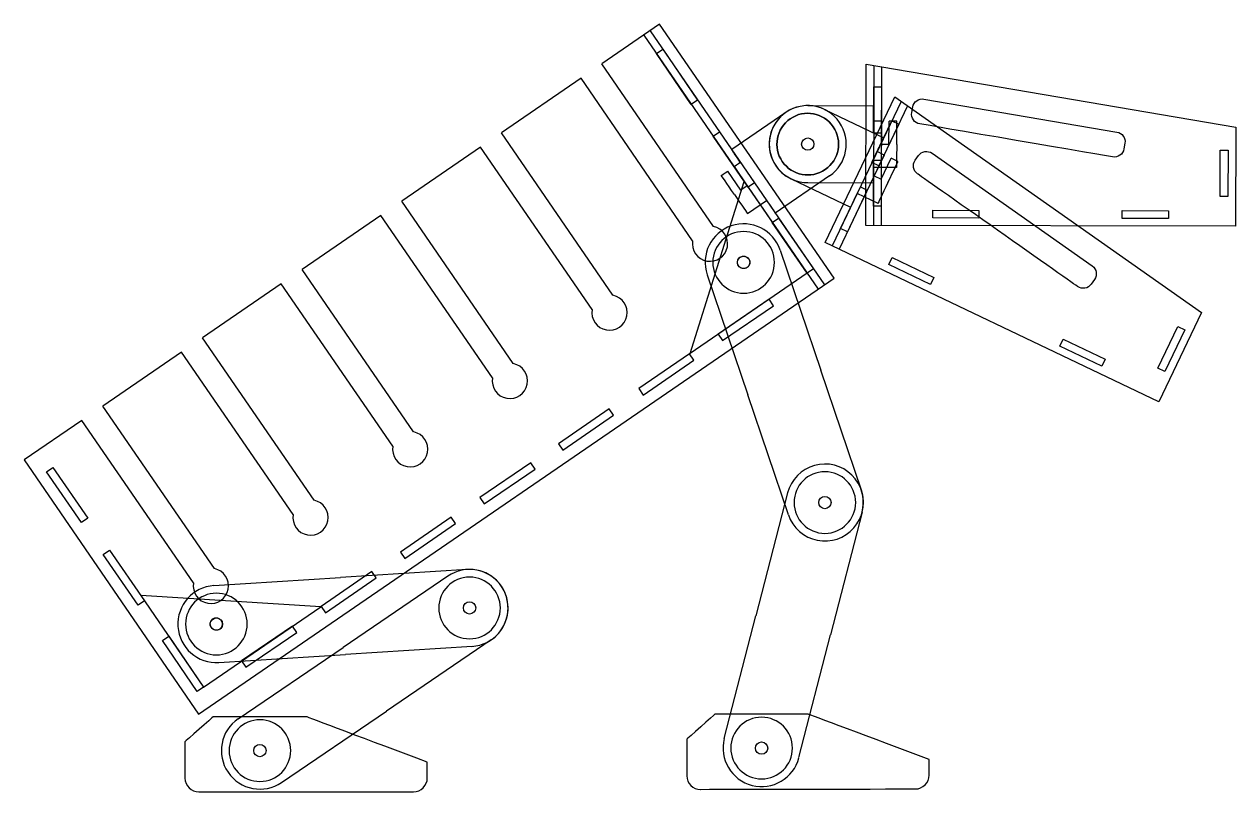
# Model space of a CAD drawing. Header units: centimetres. Extents: x 13 to 277, y -386 to -239.
# Drawn here: x 237.6 to 276.9, y -352.47 to -327.56 of the extents above; entities that cross this region are included whole.
import ezdxf

# ---------------------------------------------------------------- set-up
doc = ezdxf.new("R2010")
doc.units = ezdxf.units.CM
doc.header["$MEASUREMENT"] = 0
doc.layers.add('CAMADA_1', color=7, linetype='Continuous')

msp = doc.modelspace()

# ---------------------------------------------------------------- linework, layer by layer
at = {"color": 1}
for centre, start, end in [((243.259, -352.022), 181.0054, 270.3313), ((250.226, -352.022), 269.9352, 359.9997), ((259.539, -351.944), 181.1129, 270.4388), ((266.506, -351.93), 270.0427, 0.1073)]:
    msp.add_arc(centre, 0.448, start, end, dxfattribs=at)
at = {"layer": 'CAMADA_1', "color": 7}
for p, q in [((258.212, -327.56), (256.339, -328.845)), ((257.903, -327.772), (263.56, -336.018)), ((263.869, -335.806), (258.212, -327.56)), ((257.697, -327.913), (263.354, -336.16)), ((259.958, -334.121), (256.339, -328.845)), ((255.663, -329.309), (253.078, -331.081)), ((259.282, -334.585), (255.663, -329.309)), ((266.048, -330.063), (263.806, -334.751)), ((262.31, -330.421), (260.549, -331.628)), ((263.556, -330.324), (265.482, -331.245)), ((266.255, -330.209), (264.032, -334.859)), ((265.099, -332.046), (265.746, -330.693)), ((265.972, -330.801), (265.325, -332.154)), ((265.746, -330.693), (265.972, -330.801)), ((256.697, -336.358), (253.078, -331.081)), ((252.402, -331.545), (249.845, -333.299)), ((256.021, -336.822), (252.402, -331.545)), ((265.325, -332.154), (265.099, -332.046)), ((265.492, -331.804), (265.169, -332.48)), ((265.394, -332.588), (265.718, -331.912)), ((260.843, -332.942), (260.419, -332.324)), ((260.625, -332.182), (261.049, -332.801)), ((263.724, -332.482), (261.963, -333.69)), ((265.169, -332.48), (265.394, -332.588)), ((265.325, -332.154), (265.325, -332.154)), ((261.049, -332.801), (260.843, -332.942)), ((262.477, -332.579), (264.404, -333.5)), ((264.076, -334.187), (264.723, -332.833)), ((264.723, -332.833), (264.948, -332.941)), ((253.464, -338.575), (249.845, -333.299)), ((264.948, -332.941), (264.301, -334.294)), ((249.169, -333.763), (246.612, -335.517)), ((252.788, -339.039), (249.169, -333.763)), ((264.301, -334.294), (264.076, -334.187)), ((262.121, -334.888), (263.439, -338.785)), ((250.231, -340.793), (246.612, -335.517)), ((243.253, -349.947), (263.869, -335.806)), ((245.936, -335.981), (243.379, -337.734)), ((249.555, -341.257), (245.936, -335.981)), ((259.752, -335.688), (261.07, -339.586)), ((261.76, -336.488), (260.11, -337.619)), ((260.252, -337.826), (261.901, -336.694)), ((261.901, -336.694), (261.76, -336.488)), ((260.11, -337.619), (260.252, -337.826)), ((274.375, -338.727), (275.022, -337.374)), ((275.247, -337.482), (274.6, -338.835)), ((275.022, -337.374), (275.247, -337.482)), ((246.998, -343.011), (243.379, -337.734)), ((260.252, -337.826), (260.252, -337.826)), ((242.703, -338.198), (240.146, -339.952)), ((246.322, -343.475), (242.703, -338.198)), ((259.183, -338.256), (257.533, -339.387)), ((259.183, -338.256), (257.533, -339.387)), ((259.324, -338.462), (259.183, -338.256)), ((259.324, -338.462), (259.183, -338.256)), ((257.675, -339.593), (259.324, -338.462)), ((257.675, -339.593), (259.324, -338.462)), ((264.757, -342.683), (263.439, -338.785)), ((274.6, -338.835), (274.375, -338.727)), ((274.6, -338.835), (274.6, -338.835)), ((257.533, -339.387), (257.675, -339.593)), ((257.533, -339.387), (257.675, -339.593)), ((257.675, -339.593), (257.675, -339.593)), ((257.675, -339.593), (257.675, -339.593)), ((262.388, -343.483), (261.07, -339.586)), ((243.765, -345.228), (240.146, -339.952)), ((256.575, -340.044), (254.926, -341.176)), ((255.067, -341.382), (256.717, -340.25)), ((256.717, -340.25), (256.575, -340.044)), ((239.47, -340.416), (237.596, -341.701)), ((243.089, -345.692), (239.47, -340.416)), ((254.926, -341.176), (255.067, -341.382)), ((255.067, -341.382), (255.067, -341.382)), ((237.596, -341.701), (243.253, -349.947)), ((254.029, -341.791), (252.379, -342.922)), ((254.17, -341.997), (254.029, -341.791)), ((252.521, -343.128), (254.17, -341.997)), ((252.379, -342.922), (252.521, -343.128)), ((252.521, -343.128), (252.521, -343.128)), ((262.362, -342.771), (261.336, -346.756)), ((264.783, -343.395), (263.757, -347.379)), ((251.452, -343.559), (249.802, -344.69)), ((249.944, -344.896), (251.593, -343.765)), ((251.593, -343.765), (251.452, -343.559)), ((249.802, -344.69), (249.944, -344.896)), ((249.944, -344.896), (249.944, -344.896)), ((248.875, -345.326), (247.225, -346.458)), ((251.965, -345.256), (247.859, -345.518)), ((251.341, -345.471), (247.94, -347.786)), ((249.016, -345.532), (248.875, -345.326)), ((243.753, -345.78), (247.859, -345.518)), ((247.367, -346.664), (249.016, -345.532)), ((247.225, -346.458), (247.367, -346.664)), ((247.367, -346.664), (247.367, -346.664)), ((260.309, -350.74), (261.336, -346.756)), ((246.298, -347.094), (244.648, -348.225)), ((244.79, -348.431), (246.439, -347.3)), ((246.439, -347.3), (246.298, -347.094)), ((262.73, -351.363), (263.757, -347.379)), ((244.538, -350.101), (247.94, -347.786)), ((252.124, -347.751), (248.018, -348.013)), ((252.747, -347.537), (249.346, -349.852)), ((243.912, -348.275), (248.018, -348.013)), ((244.648, -348.225), (244.79, -348.431)), ((244.79, -348.431), (244.79, -348.431)), ((245.945, -352.167), (249.346, -349.852))]:
    msp.add_line(p, q, dxfattribs=at)
at = {"layer": 'CAMADA_1', "color": 3}
for p, q in [((265.158, -328.896), (265.146, -334.092)), ((265.408, -328.939), (265.396, -334.093)), ((265.153, -331.095), (265.156, -329.595)), ((265.156, -329.595), (265.406, -329.595)), ((265.406, -329.595), (265.403, -331.095)), ((263.019, -330.201), (265.155, -330.206)), ((265.404, -330.707), (265.402, -331.457)), ((265.652, -331.457), (265.654, -330.707)), ((265.403, -331.095), (265.153, -331.095)), ((265.403, -331.095), (265.403, -331.095)), ((265.402, -331.457), (265.652, -331.457)), ((276.398, -333.146), (276.402, -331.646)), ((276.402, -331.646), (276.652, -331.647)), ((276.652, -331.647), (276.648, -333.147)), ((265.148, -333.467), (265.151, -331.967)), ((265.151, -331.967), (265.401, -331.967)), ((265.401, -331.967), (265.398, -333.467)), ((263.014, -332.701), (265.149, -332.706)), ((276.648, -333.147), (276.398, -333.146)), ((276.648, -333.147), (276.648, -333.147)), ((265.398, -333.467), (265.148, -333.467))]:
    msp.add_line(p, q, dxfattribs=at)
at = {"layer": 'CAMADA_1', "color": 7}
for centre in [(263.017, -331.451), (263.017, -331.451), (263.017, -331.451), (263.017, -331.451), (260.937, -335.288), (263.572, -343.083), (263.572, -343.083), (252.044, -346.504), (252.044, -346.504), (243.832, -347.027), (245.242, -351.134), (245.242, -351.134), (261.52, -351.052), (261.52, -351.052)]:
    msp.add_circle(centre, 0.2, dxfattribs=at)
at = {"layer": 'CAMADA_1', "color": 3}
msp.add_circle((263.017, -331.451), 0.2, dxfattribs=at)
at = {"layer": 'CAMADA_1', "color": 7}
for centre, radius, start, end in [((263.017, -331.451), 1.25, 64.447, 244.447), ((263.017, -331.451), 1.25, 304.447, 124.447), ((260.937, -335.288), 1.25, 18.6829, 198.6829), ((259.846, -334.682), 0.572, 170.2431, 78.6509), ((256.585, -336.919), 0.572, 170.2431, 78.6509), ((253.352, -339.136), 0.572, 170.2431, 78.6509), ((250.119, -341.354), 0.572, 170.2431, 78.6509), ((263.572, -343.083), 1.25, 345.5559, 165.5559), ((263.572, -343.083), 1.25, 198.6829, 18.6829), ((246.886, -343.571), 0.572, 170.2431, 78.6509), ((243.653, -345.789), 0.572, 170.2431, 78.6509), ((252.044, -346.504), 1.25, 304.2413, 124.2413), ((252.044, -346.504), 1.25, 273.647, 93.647), ((243.832, -347.027), 1.25, 93.647, 273.647), ((245.242, -351.134), 1.25, 124.2413, 304.2413), ((261.52, -351.052), 1.25, 165.5559, 345.5559)]:
    msp.add_arc(centre, radius, start, end, dxfattribs=at)
at = {"layer": 'CAMADA_1', "color": 3}
msp.add_arc((263.017, -331.451), 1.25, 89.8722, 269.8722, dxfattribs=at)
at = {"layer": 'CAMADA_1', "color": 1}
for centre, major_axis in [((263.017, -331.451), (0.825, 0.566)), ((260.937, -335.288), (-0.113, 0.165))]:
    msp.add_ellipse(centre, major_axis=major_axis, ratio=1, dxfattribs=at)
at = {"layer": 'CAMADA_1', "color": 1, "extrusion": (0, 0, -1)}
for centre, major_axis in [((263.017, -331.451), (-0.825, -0.566)), ((260.937, -335.288), (-1, 0)), ((263.572, -343.083), (-1, 0)), ((252.044, -346.504), (-1, 0)), ((243.832, -347.027), (-1, 0)), ((245.242, -351.134), (-1, 0)), ((261.52, -351.052), (-1, 0))]:
    msp.add_ellipse(centre, major_axis=major_axis, ratio=1, dxfattribs=at)
at = {"layer": 'CAMADA_1', "color": 7}
for centre in [(260.937, -335.288), (243.825, -347.025)]:
    msp.add_ellipse(centre, major_axis=(-0.113, 0.165), ratio=1, dxfattribs=at)
for points, knots in [([(258.108, -328.512), (258.108, -328.512), (258.108, -328.512), (258.314, -328.371), (258.314, -328.371)], [0.2, 0.2, 0.2, 0.2, 0.2, 0.4, 0.4, 0.4, 0.4]), ([(258.314, -328.371), (258.314, -328.371), (258.314, -328.371), (259.445, -330.02), (259.445, -330.02)], [0.4, 0.4, 0.4, 0.4, 0.4, 0.6, 0.6, 0.6, 0.6]), ([(259.445, -330.02), (259.445, -330.02), (259.445, -330.02), (259.239, -330.161), (259.239, -330.161)], [0.6, 0.6, 0.6, 0.6, 0.6, 1, 1, 1, 1]), ([(263.58, -334.643), (263.58, -334.643), (263.58, -334.643), (265.84, -329.917), (265.84, -329.917)], [0.6, 0.6, 0.6, 0.6, 0.6, 1, 1, 1, 1]), ([(259.95, -331.197), (259.95, -331.197), (259.95, -331.197), (260.156, -331.056), (260.156, -331.056)], [0.2, 0.2, 0.2, 0.2, 0.2, 0.4, 0.4, 0.4, 0.4]), ([(260.156, -331.056), (260.156, -331.056), (260.156, -331.056), (261.287, -332.705), (261.287, -332.705)], [0.4, 0.4, 0.4, 0.4, 0.4, 0.6, 0.6, 0.6, 0.6]), ([(265.267, -331.696), (265.267, -331.696), (265.267, -331.696), (265.369, -331.482), (265.482, -331.245)], [0.07692308, 0.07692308, 0.07692308, 0.07692308, 0.07692309, 0.1111587, 0.1111587, 0.1111587, 0.1111587]), ([(260.831, -332.041), (260.831, -332.041), (260.831, -332.041), (260.697, -331.845), (260.549, -331.628)], [0.07692308, 0.07692308, 0.07692308, 0.07692308, 0.07692309, 0.1111587, 0.1111587, 0.1111587, 0.1111587]), ([(266.609, -331.825), (266.609, -331.825), (266.71, -331.682), (266.909, -331.647), (267.052, -331.748)], [0.7777778, 0.7777778, 0.7777778, 0.7777778, 0.7777778, 1, 1, 1, 1]), ([(266.58, -332.419), (266.58, -332.419), (266.437, -332.318), (266.402, -332.119), (266.503, -331.976)], [0.5555556, 0.5555556, 0.5555556, 0.5555556, 0.5555556, 0.6666667, 0.6666667, 0.6666667, 0.6666667]), ([(266.503, -331.976), (266.503, -331.976), (266.503, -331.976), (266.609, -331.825), (266.609, -331.825)], [0.6666667, 0.6666667, 0.6666667, 0.6666667, 0.6666667, 0.7777778, 0.7777778, 0.7777778, 0.7777778]), ([(271.772, -336.073), (271.772, -336.073), (271.772, -336.073), (266.58, -332.419), (266.58, -332.419)], [0.4444444, 0.4444444, 0.4444444, 0.4444444, 0.4444445, 0.5555556, 0.5555556, 0.5555556, 0.5555556]), ([(261.287, -332.705), (261.287, -332.705), (261.287, -332.705), (261.081, -332.846), (261.081, -332.846)], [0.6, 0.6, 0.6, 0.6, 0.6, 1, 1, 1, 1]), ([(261.68, -333.278), (261.68, -333.278), (261.68, -333.278), (261.831, -333.499), (261.963, -333.69)], [0.07692308, 0.07692308, 0.07692308, 0.07692308, 0.07692309, 0.12047301, 0.12047301, 0.12047301, 0.12047301]), ([(264.62, -333.049), (264.62, -333.049), (264.62, -333.049), (264.504, -333.291), (264.404, -333.5)], [0.07692308, 0.07692308, 0.07692308, 0.07692308, 0.07692309, 0.12047301, 0.12047301, 0.12047301, 0.12047301]), ([(261.866, -333.991), (261.866, -333.991), (261.866, -333.991), (262.072, -333.85), (262.072, -333.85)], [0.2, 0.2, 0.2, 0.2, 0.2, 0.4, 0.4, 0.4, 0.4]), ([(262.072, -333.85), (262.072, -333.85), (262.072, -333.85), (263.204, -335.499), (263.204, -335.499)], [0.4, 0.4, 0.4, 0.4, 0.4, 0.6, 0.6, 0.6, 0.6]), ([(274.407, -339.819), (274.407, -339.819), (274.407, -339.819), (263.58, -334.643), (263.58, -334.643)], [0.4, 0.4, 0.4, 0.4, 0.4, 0.6, 0.6, 0.6, 0.6]), ([(265.758, -335.13), (265.758, -335.13), (265.758, -335.13), (267.111, -335.777), (267.111, -335.777)], [0.2, 0.2, 0.2, 0.2, 0.2, 0.4, 0.4, 0.4, 0.4]), ([(263.204, -335.499), (263.204, -335.499), (263.204, -335.499), (262.997, -335.641), (262.997, -335.641)], [0.6, 0.6, 0.6, 0.6, 0.6, 1, 1, 1, 1]), ([(267.003, -336.002), (267.003, -336.002), (267.003, -336.002), (265.65, -335.355), (265.65, -335.355)], [0.6, 0.6, 0.6, 0.6, 0.6, 1, 1, 1, 1]), ([(272.245, -335.402), (272.245, -335.402), (272.387, -335.503), (272.422, -335.702), (272.321, -335.845)], [0.1111111, 0.1111111, 0.1111111, 0.1111111, 0.1111111, 0.2222222, 0.2222222, 0.2222222, 0.2222222]), ([(267.111, -335.777), (267.111, -335.777), (267.111, -335.777), (267.003, -336.002), (267.003, -336.002)], [0.4, 0.4, 0.4, 0.4, 0.4, 0.6, 0.6, 0.6, 0.6]), ([(272.215, -335.996), (272.215, -335.996), (272.114, -336.139), (271.915, -336.174), (271.772, -336.073)], [0.3333333, 0.3333333, 0.3333333, 0.3333333, 0.3333333, 0.4444444, 0.4444444, 0.4444444, 0.4444444]), ([(272.321, -335.845), (272.321, -335.845), (272.321, -335.845), (272.215, -335.996), (272.215, -335.996)], [0.2222222, 0.2222222, 0.2222222, 0.2222222, 0.2222222, 0.3333333, 0.3333333, 0.3333333, 0.3333333]), ([(275.793, -336.919), (275.793, -336.919), (275.793, -336.919), (274.407, -339.819), (274.407, -339.819)], [0.2, 0.2, 0.2, 0.2, 0.2, 0.4, 0.4, 0.4, 0.4]), ([(272.553, -338.656), (272.553, -338.656), (272.553, -338.656), (271.2, -338.009), (271.2, -338.009)], [0.6, 0.6, 0.6, 0.6, 0.6, 1, 1, 1, 1]), ([(271.308, -337.783), (271.308, -337.783), (271.308, -337.783), (272.661, -338.43), (272.661, -338.43)], [0.2, 0.2, 0.2, 0.2, 0.2, 0.4, 0.4, 0.4, 0.4]), ([(272.661, -338.43), (272.661, -338.43), (272.661, -338.43), (272.553, -338.656), (272.553, -338.656)], [0.4, 0.4, 0.4, 0.4, 0.4, 0.6, 0.6, 0.6, 0.6]), ([(238.32, -342.083), (238.32, -342.083), (238.32, -342.083), (238.526, -341.942), (238.526, -341.942)], [0.2, 0.2, 0.2, 0.2, 0.2, 0.4, 0.4, 0.4, 0.4]), ([(238.526, -341.942), (238.526, -341.942), (238.526, -341.942), (239.658, -343.591), (239.658, -343.591)], [0.4, 0.4, 0.4, 0.4, 0.4, 0.6, 0.6, 0.6, 0.6]), ([(239.658, -343.591), (239.658, -343.591), (239.658, -343.591), (239.452, -343.733), (239.452, -343.733)], [0.6, 0.6, 0.6, 0.6, 0.6, 1, 1, 1, 1]), ([(240.162, -344.768), (240.162, -344.768), (240.162, -344.768), (240.368, -344.627), (240.368, -344.627)], [0.2, 0.2, 0.2, 0.2, 0.2, 0.4, 0.4, 0.4, 0.4]), ([(240.368, -344.627), (240.368, -344.627), (240.368, -344.627), (241.499, -346.276), (241.499, -346.276)], [0.4, 0.4, 0.4, 0.4, 0.4, 0.6, 0.6, 0.6, 0.6]), ([(241.499, -346.276), (241.499, -346.276), (241.499, -346.276), (241.293, -346.418), (241.293, -346.418)], [0.6, 0.6, 0.6, 0.6, 0.6, 1, 1, 1, 1]), ([(242.079, -347.563), (242.079, -347.563), (242.079, -347.563), (242.285, -347.421), (242.285, -347.421)], [0.2, 0.2, 0.2, 0.2, 0.2, 0.4, 0.4, 0.4, 0.4]), ([(242.285, -347.421), (242.285, -347.421), (242.285, -347.421), (243.416, -349.07), (243.416, -349.07)], [0.4, 0.4, 0.4, 0.4, 0.4, 0.6, 0.6, 0.6, 0.6]), ([(243.416, -349.07), (243.416, -349.07), (243.416, -349.07), (243.21, -349.212), (243.21, -349.212)], [0.6, 0.6, 0.6, 0.6, 0.6, 1, 1, 1, 1])]:
    msp.add_open_spline(points, degree=3, knots=knots, dxfattribs=at)
for points in [[(259.239, -330.161), (259.239, -330.161), (258.108, -328.512), (258.108, -328.512)], [(265.84, -329.917), (265.84, -329.917), (275.793, -336.919), (275.793, -336.919)], [(261.081, -332.846), (261.081, -332.846), (259.95, -331.197), (259.95, -331.197)], [(265.492, -331.804), (265.368, -331.744), (265.267, -331.696), (265.267, -331.696)], [(267.052, -331.748), (267.052, -331.748), (272.245, -335.402), (272.245, -335.402)], [(260.625, -332.182), (260.739, -332.104), (260.831, -332.041), (260.831, -332.041)], [(265.62, -332.696), (265.808, -332.303), (265.943, -332.019), (265.943, -332.019)], [(265.943, -332.019), (265.943, -332.019), (265.842, -331.971), (265.718, -331.912)], [(260.213, -332.465), (260.213, -332.465), (260.306, -332.401), (260.419, -332.324)], [(260.637, -333.084), (260.391, -332.724), (260.213, -332.465), (260.213, -332.465)], [(265.62, -332.696), (265.432, -333.089), (265.296, -333.373), (265.296, -333.373)], [(260.637, -333.084), (260.884, -333.443), (261.061, -333.702), (261.061, -333.702)], [(261.061, -333.702), (261.061, -333.702), (261.68, -333.278), (261.68, -333.278)], [(265.296, -333.373), (265.296, -333.373), (264.62, -333.049), (264.62, -333.049)], [(262.997, -335.641), (262.997, -335.641), (261.866, -333.991), (261.866, -333.991)], [(271.2, -338.009), (271.2, -338.009), (271.308, -337.783), (271.308, -337.783)], [(239.452, -343.733), (239.452, -343.733), (238.32, -342.083), (238.32, -342.083)], [(241.293, -346.418), (241.293, -346.418), (240.162, -344.768), (240.162, -344.768)], [(243.21, -349.212), (243.21, -349.212), (242.079, -347.563), (242.079, -347.563)]]:
    msp.add_open_spline(points, degree=3, dxfattribs=at)
at = {"layer": 'CAMADA_1', "color": 3}
for points, knots in [([(264.896, -334.092), (264.896, -334.092), (264.896, -334.092), (264.908, -328.853), (264.908, -328.853)], [0.6, 0.6, 0.6, 0.6, 0.6, 1, 1, 1, 1]), ([(266.422, -330.246), (266.422, -330.246), (266.451, -330.074), (266.616, -329.957), (266.788, -329.987)], [0.7777778, 0.7777778, 0.7777778, 0.7777778, 0.7777778, 1, 1, 1, 1]), ([(265.154, -330.706), (265.154, -330.706), (265.154, -330.706), (265.154, -330.469), (265.155, -330.206)], [0.07692308, 0.07692308, 0.07692308, 0.07692308, 0.07692309, 0.1111587, 0.1111587, 0.1111587, 0.1111587]), ([(266.65, -330.795), (266.65, -330.795), (266.478, -330.766), (266.361, -330.601), (266.39, -330.429)], [0.5555556, 0.5555556, 0.5555556, 0.5555556, 0.5555556, 0.6666667, 0.6666667, 0.6666667, 0.6666667]), ([(266.39, -330.429), (266.39, -330.429), (266.39, -330.429), (266.422, -330.246), (266.422, -330.246)], [0.6666667, 0.6666667, 0.6666667, 0.6666667, 0.6666667, 0.7777778, 0.7777778, 0.7777778, 0.7777778]), ([(272.909, -331.866), (272.909, -331.866), (272.909, -331.866), (266.65, -330.795), (266.65, -330.795)], [0.4444444, 0.4444444, 0.4444444, 0.4444444, 0.4444445, 0.5555556, 0.5555556, 0.5555556, 0.5555556]), ([(276.903, -330.904), (276.903, -330.904), (276.903, -330.904), (276.896, -334.119), (276.896, -334.119)], [0.2, 0.2, 0.2, 0.2, 0.2, 0.4, 0.4, 0.4, 0.4]), ([(273.047, -331.058), (273.047, -331.058), (273.219, -331.087), (273.336, -331.252), (273.306, -331.424)], [0.1111111, 0.1111111, 0.1111111, 0.1111111, 0.1111111, 0.2222222, 0.2222222, 0.2222222, 0.2222222]), ([(273.275, -331.607), (273.275, -331.607), (273.246, -331.779), (273.081, -331.896), (272.909, -331.866)], [0.3333333, 0.3333333, 0.3333333, 0.3333333, 0.3333333, 0.4444444, 0.4444444, 0.4444444, 0.4444444]), ([(273.306, -331.424), (273.306, -331.424), (273.306, -331.424), (273.275, -331.607), (273.275, -331.607)], [0.2222222, 0.2222222, 0.2222222, 0.2222222, 0.2222222, 0.3333333, 0.3333333, 0.3333333, 0.3333333]), ([(265.15, -332.206), (265.15, -332.206), (265.15, -332.206), (265.15, -332.474), (265.149, -332.706)], [0.07692308, 0.07692308, 0.07692308, 0.07692308, 0.07692309, 0.12047301, 0.12047301, 0.12047301, 0.12047301]), ([(267.072, -333.597), (267.072, -333.597), (267.072, -333.597), (268.571, -333.6), (268.571, -333.6)], [0.2, 0.2, 0.2, 0.2, 0.2, 0.4, 0.4, 0.4, 0.4]), ([(268.571, -333.6), (268.571, -333.6), (268.571, -333.6), (268.571, -333.85), (268.571, -333.85)], [0.4, 0.4, 0.4, 0.4, 0.4, 0.6, 0.6, 0.6, 0.6]), ([(273.223, -333.61), (273.223, -333.61), (273.223, -333.61), (274.723, -333.614), (274.723, -333.614)], [0.2, 0.2, 0.2, 0.2, 0.2, 0.4, 0.4, 0.4, 0.4]), ([(274.723, -333.614), (274.723, -333.614), (274.723, -333.614), (274.723, -333.864), (274.723, -333.864)], [0.4, 0.4, 0.4, 0.4, 0.4, 0.6, 0.6, 0.6, 0.6]), ([(276.896, -334.119), (276.896, -334.119), (276.896, -334.119), (264.896, -334.092), (264.896, -334.092)], [0.4, 0.4, 0.4, 0.4, 0.4, 0.6, 0.6, 0.6, 0.6]), ([(268.571, -333.85), (268.571, -333.85), (268.571, -333.85), (267.071, -333.847), (267.071, -333.847)], [0.6, 0.6, 0.6, 0.6, 0.6, 1, 1, 1, 1]), ([(274.723, -333.864), (274.723, -333.864), (274.723, -333.864), (273.223, -333.86), (273.223, -333.86)], [0.6, 0.6, 0.6, 0.6, 0.6, 1, 1, 1, 1])]:
    msp.add_open_spline(points, degree=3, knots=knots, dxfattribs=at)
for points in [[(264.908, -328.853), (264.908, -328.853), (276.903, -330.904), (276.903, -330.904)], [(266.788, -329.987), (266.788, -329.987), (273.047, -331.058), (273.047, -331.058)], [(265.404, -330.707), (265.266, -330.706), (265.154, -330.706), (265.154, -330.706)], [(265.904, -330.708), (265.904, -330.708), (265.791, -330.708), (265.654, -330.707)], [(265.902, -331.458), (265.903, -331.022), (265.904, -330.708), (265.904, -330.708)], [(265.902, -331.458), (265.901, -331.893), (265.9, -332.208), (265.9, -332.208)], [(265.9, -332.208), (265.9, -332.208), (265.15, -332.206), (265.15, -332.206)], [(267.071, -333.847), (267.071, -333.847), (267.072, -333.597), (267.072, -333.597)], [(273.223, -333.86), (273.223, -333.86), (273.223, -333.61), (273.223, -333.61)], [(265.65, -335.355), (265.65, -335.355), (265.758, -335.13), (265.758, -335.13)]]:
    msp.add_open_spline(points, degree=3, dxfattribs=at)
at = {"layer": 'CAMADA_1', "color": 1}
for points, knots in [([(259.197, -338.246), (259.197, -338.246), (259.197, -338.246), (260.958, -332.667), (260.958, -332.667)], [0.25, 0.25, 0.25, 0.25, 0.25, 0.5, 0.5, 0.5, 0.5]), ([(260.958, -332.667), (260.958, -332.667), (260.958, -332.667), (262.997, -335.64), (262.997, -335.64)], [0.5, 0.5, 0.5, 0.5, 0.5, 1, 1, 1, 1]), ([(247.216, -346.464), (247.216, -346.464), (247.216, -346.464), (241.377, -346.098), (241.377, -346.098)], [0.25, 0.25, 0.25, 0.25, 0.25, 0.5, 0.5, 0.5, 0.5]), ([(241.377, -346.098), (241.377, -346.098), (241.377, -346.098), (243.416, -349.07), (243.416, -349.07)], [0.5, 0.5, 0.5, 0.5, 0.5, 1, 1, 1, 1]), ([(243.727, -350.036), (243.727, -350.036), (243.727, -350.036), (242.812, -350.846), (242.812, -350.846)], [0.53333333, 0.53333333, 0.53333333, 0.53333333, 0.53333334, 0.6, 0.6, 0.6, 0.6]), ([(246.75, -350.034), (246.75, -350.034), (246.75, -350.034), (243.727, -350.036), (243.727, -350.036)], [0.46666667, 0.46666667, 0.46666667, 0.46666667, 0.46666668, 0.53333333, 0.53333333, 0.53333333, 0.53333333]), ([(260.003, -349.956), (260.003, -349.956), (260.003, -349.956), (259.09, -350.768), (259.09, -350.768)], [0.53333333, 0.53333333, 0.53333333, 0.53333333, 0.53333334, 0.6, 0.6, 0.6, 0.6]), ([(263.026, -349.949), (263.026, -349.949), (263.026, -349.949), (260.003, -349.956), (260.003, -349.956)], [0.46666667, 0.46666667, 0.46666667, 0.46666667, 0.46666668, 0.53333333, 0.53333333, 0.53333333, 0.53333333]), ([(242.812, -350.846), (242.812, -350.846), (242.812, -350.846), (242.812, -351.389), (242.812, -352.03)], [0.86666667, 0.86666667, 0.86666667, 0.86666667, 0.86666668, 0.93628407, 0.93628407, 0.93628407, 0.93628407]), ([(259.09, -350.768), (259.09, -350.768), (259.09, -350.768), (259.091, -351.311), (259.092, -351.952)], [0.86666667, 0.86666667, 0.86666667, 0.86666667, 0.86666668, 0.93628407, 0.93628407, 0.93628407, 0.93628407])]:
    msp.add_open_spline(points, degree=3, knots=knots, dxfattribs=at)
for points in [[(262.997, -335.64), (262.997, -335.64), (259.197, -338.246), (259.197, -338.246)], [(243.416, -349.07), (243.416, -349.07), (247.216, -346.464), (247.216, -346.464)], [(250.674, -351.513), (248.864, -350.831), (246.75, -350.034), (246.75, -350.034)], [(266.953, -351.42), (265.142, -350.741), (263.026, -349.949), (263.026, -349.949)], [(250.674, -352.022), (250.674, -351.841), (250.674, -351.654), (250.674, -351.513)], [(266.954, -351.929), (266.954, -351.748), (266.953, -351.561), (266.953, -351.42)], [(243.262, -352.47), (244.679, -352.47), (247.688, -352.47), (250.225, -352.47)], [(259.543, -352.391), (260.96, -352.389), (263.968, -352.383), (266.506, -352.378)]]:
    msp.add_open_spline(points, degree=3, dxfattribs=at)

doc.saveas('drawing.dxf')
